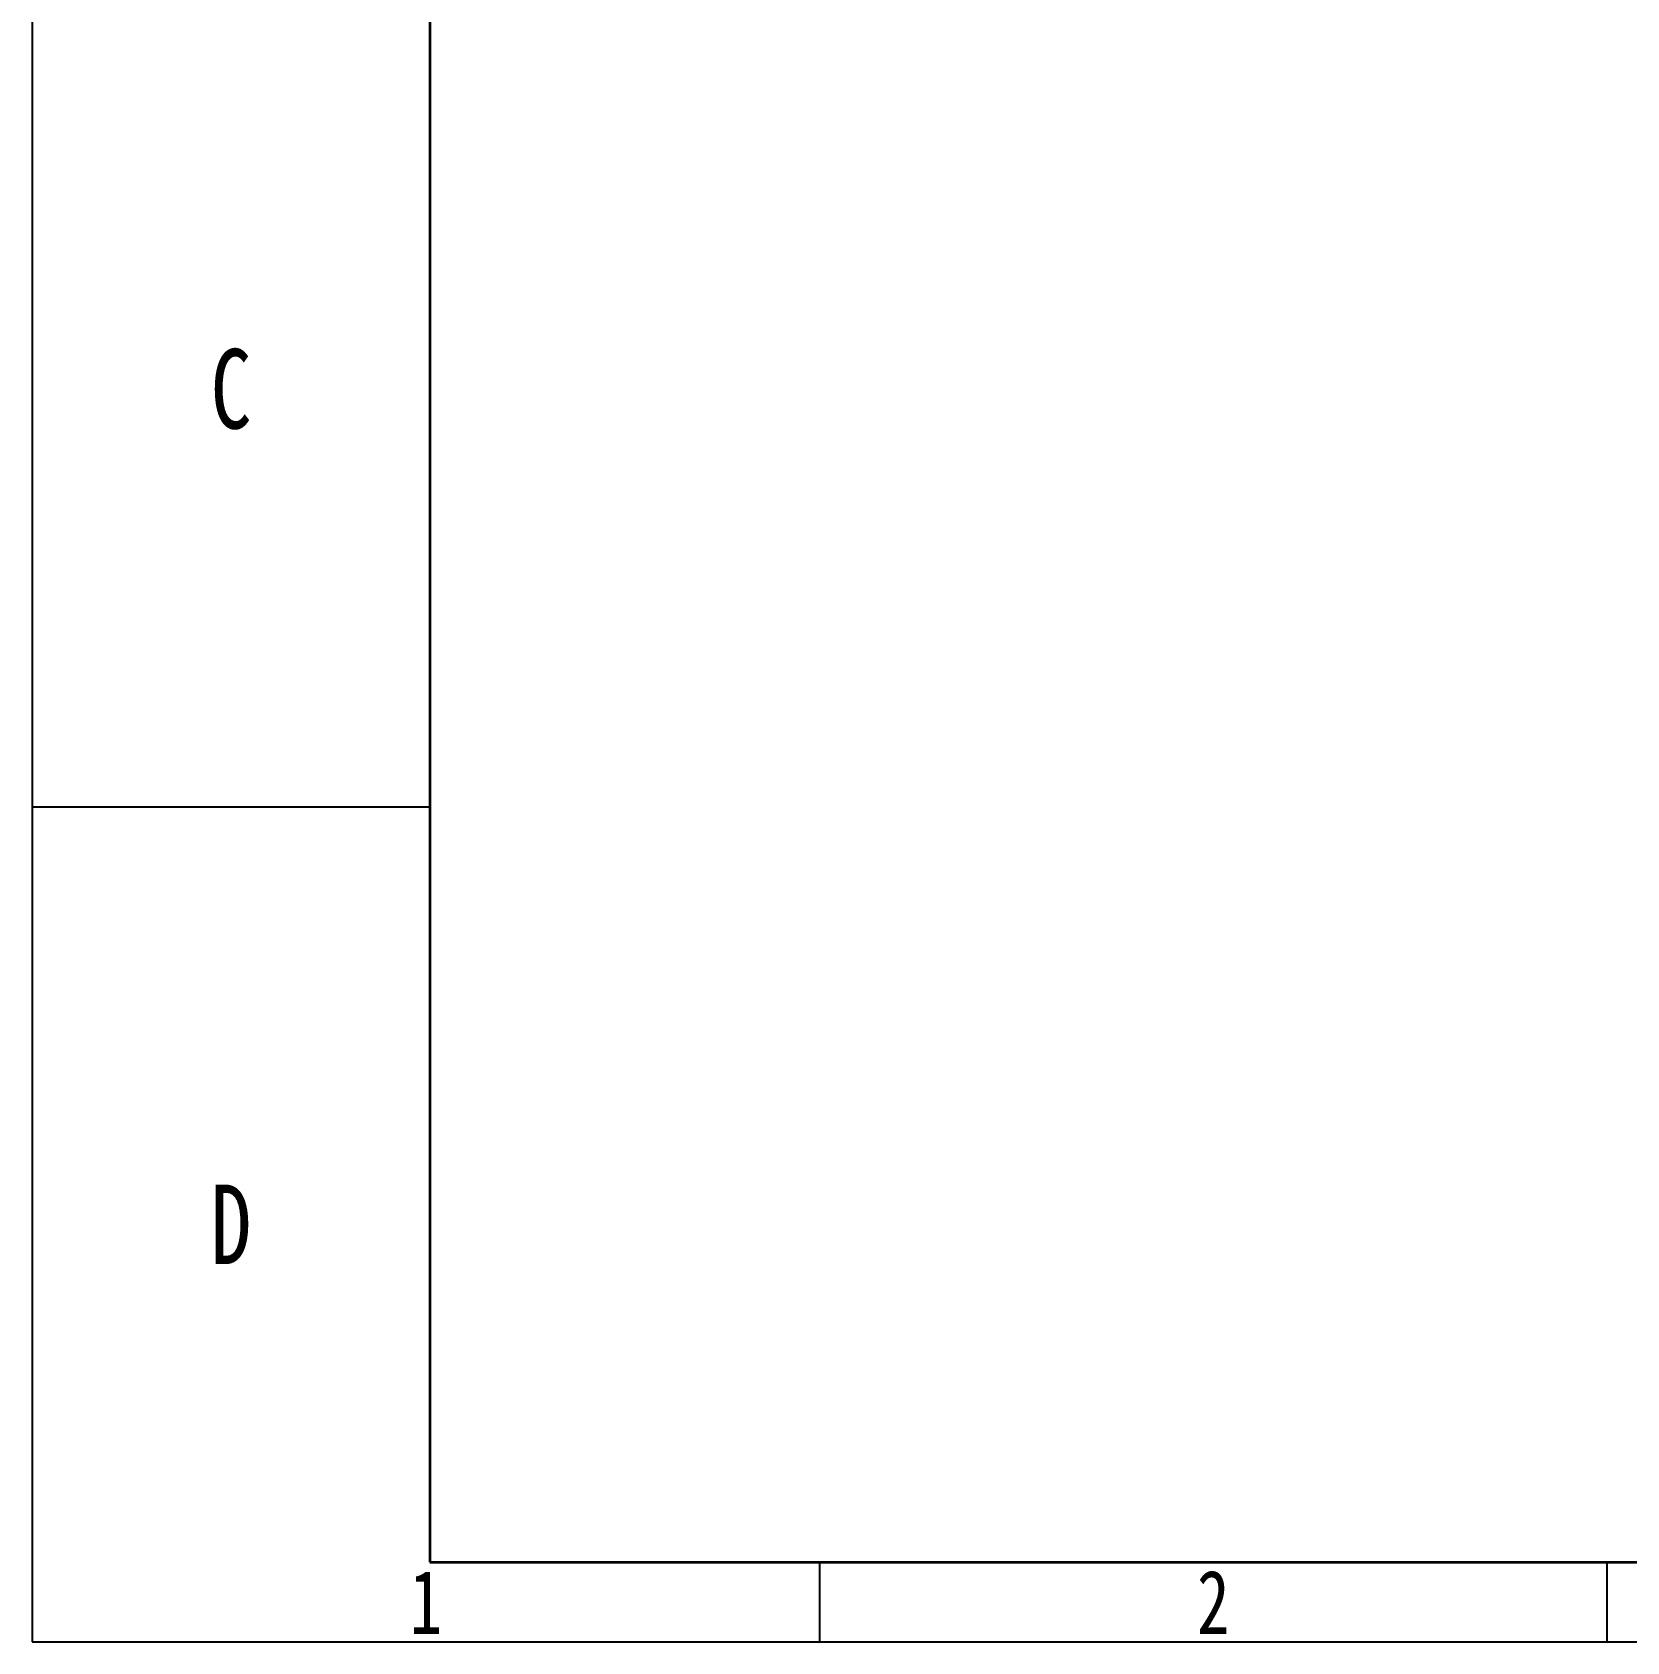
# Model space of a CAD drawing. Header units: inches. Extents: x 0 to 702, y -298 to -87.
# Drawn here: x 404.9 to 505.1, y -297.3 to -196.1 of the extents above; entities that cross this region are included whole.
import ezdxf

# ---------------------------------------------------------------- set-up
doc = ezdxf.new("R2010")
doc.units = ezdxf.units.IN
doc.layers.add('图框', color=7, linetype='Continuous')
doc.styles.add('字高3.5', font='hyswlongfangsong.ttf', dxfattribs={"height": 3.5})
doc.styles.add('字高5', font='hyswlongfangsong.ttf', dxfattribs={"height": 5})

msp = doc.modelspace()

# ---------------------------------------------------------------- linework, layer by layer
at = {"layer": '图框', "color": 0}
for p, q in [((404.862, -87.282), (404.862, -297.282)), ((404.862, -244.782), (429.862, -244.782)), ((454.362, -292.282), (454.362, -297.282)), ((503.862, -292.282), (503.862, -297.282)), ((404.862, -297.282), (701.862, -297.282))]:
    msp.add_line(p, q, dxfattribs=at)
at = {"layer": '图框', "color": 0, "lineweight": 35}
for p, q in [((429.862, -92.282), (429.862, -292.282)), ((429.862, -292.282), (696.862, -292.282))]:
    msp.add_line(p, q, dxfattribs=at)

# ---------------------------------------------------------------- texts
at = {"layer": '图框', "color": 0, "attachment_point": 5}
for s, insert, char_height, width, style in [('C', (417.362, -218.532), 5, 25.00001, '字高5'), ('D', (417.362, -271.032), 5, 25.00001, '字高5'), ('1', (429.612, -294.782), 4, 49.50007, '字高3.5'), ('2', (479.112, -294.782), 4, 49.50007, '字高3.5')]:
    msp.add_mtext(s, dxfattribs=dict(at, insert=insert, char_height=char_height, width=width, style=style))

doc.saveas('drawing.dxf')
